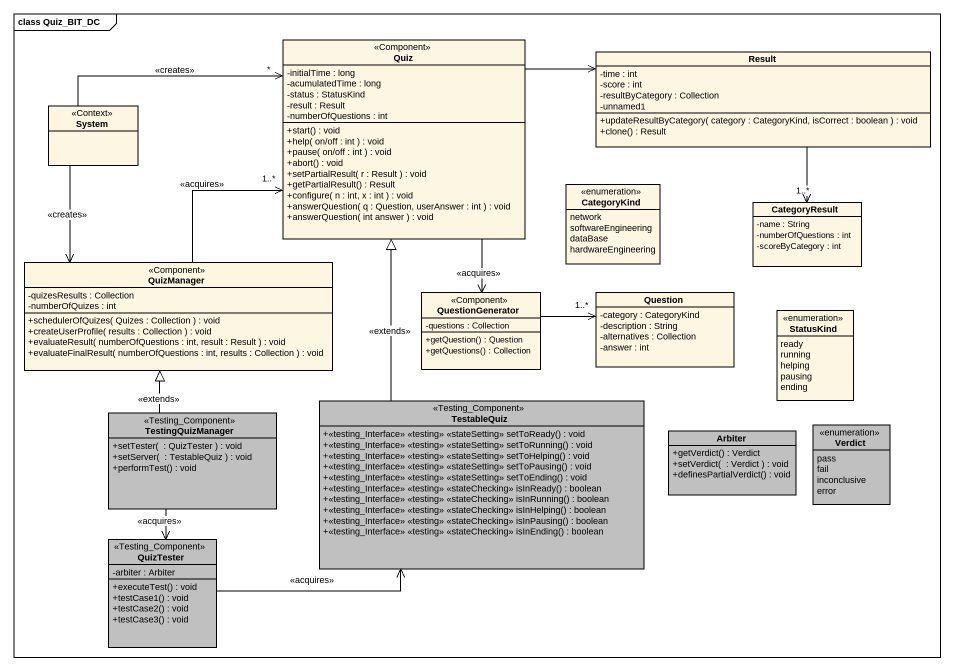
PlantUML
@startuml
mainframe class Quiz_BIT_DC
hide circle
hide empty members
skinparam classAttributeIconSize 0
class Quiz <<Component>> {
  -initialTime : long
  -acumulatedTime : long
  -status : StatusKind
  -result : Result
  -numberOfQuestions : int
  +start() : void
  +help( on/off : int ) : void
  +pause( on/off : int ) : void
  +abort() : void
  +setPartialResult( r : Result ) : void
  +getPartialResult() : Result
  +configure( n : int, x : int ) : void
  +answerQuestion( q : Question, userAnswer : int ) : void
  +answerQuestion( int answer ) : void
}
class Result {
  -time : int
  -score : int
  -resultByCategory : Collection
  -unnamed1
  +updateResultByCategory( category : CategoryKind, isCorrect : boolean ) : void
  +clone() : Result
}
class System <<Context>>
enum CategoryKind {
  network
  softwareEngineering
  dataBase
  hardwareEngineering
}
class CategoryResult {
  -name : String
  -numberOfQuestions : int
  -scoreByCategory : int
}
class QuizManager <<Component>> {
  -quizesResults : Collection
  -numberOfQuizes : int
  +schedulerOfQuizes( Quizes : Collection ) : void
  +createUserProfile( results : Collection ) : void
  +evaluateResult( numberOfQuestions : int, result : Result ) : void
  +evaluateFinalResult( numberOfQuestions : int, results : Collection ) : void
}
class QuestionGenerator <<Component>> {
  -questions : Collection
  +getQuestion() : Question
  +getQuestions() : Collection
}
class Question {
  -category : CategoryKind
  -description : String
  -alternatives : Collection
  -answer : int
}
enum StatusKind {
  ready
  running
  helping
  pausing
  ending
}
class TestingQuizManager <<Testing_Component>> #C0C0C0 {
  +setTester(  : QuizTester ) : void
  +setServer(  : TestableQuiz ) : void
  +performTest() : void
}
class TestableQuiz <<Testing_Component>> #C0C0C0 {
  +<<testing_Interface>> <<testing>> <<stateSetting>> setToReady() : void
  +<<testing_Interface>> <<testing>> <<stateSetting>> setToRunning() : void
  +<<testing_Interface>> <<testing>> <<stateSetting>> setToHelping() : void
  +<<testing_Interface>> <<testing>> <<stateSetting>> setToPausing() : void
  +<<testing_Interface>> <<testing>> <<stateSetting>> setToEnding() : void
  +<<testing_Interface>> <<testing>> <<stateChecking>> isInReady() : boolean
  +<<testing_Interface>> <<testing>> <<stateChecking>> isInRunning() : boolean
  +<<testing_Interface>> <<testing>> <<stateChecking>> isInHelping() : boolean
  +<<testing_Interface>> <<testing>> <<stateChecking>> isInPausing() : boolean
  +<<testing_Interface>> <<testing>> <<stateChecking>> isInEnding() : boolean
}
enum Verdict #C0C0C0 {
  pass
  fail
  inconclusive
  error
}
class Arbiter #C0C0C0 {
  +getVerdict() : Verdict
  +setVerdict(  : Verdict ) : void
  +definesPartialVerdict() : void
}
class QuizTester <<Testing_Component>> #C0C0C0 {
  -arbiter : Arbiter
  +executeTest() : void
  +testCase1() : void
  +testCase2() : void
  +testCase3() : void
}
Quiz -right-> Result
Quiz --> QuestionGenerator : <<acquires>>
Result --> "1..*" CategoryResult
System -right-> "*" Quiz : <<creates>>
System --> QuizManager : <<creates>>
QuizManager -up-> "1..*" Quiz : <<acquires>>
QuestionGenerator -right-> "1..*" Question
TestingQuizManager -up-|> QuizManager : <<extends>>
TestingQuizManager --> "<<acquires>>" QuizTester
TestableQuiz -up-|> Quiz : <<extends>>
QuizTester -right-> TestableQuiz : <<acquires>>
@enduml
